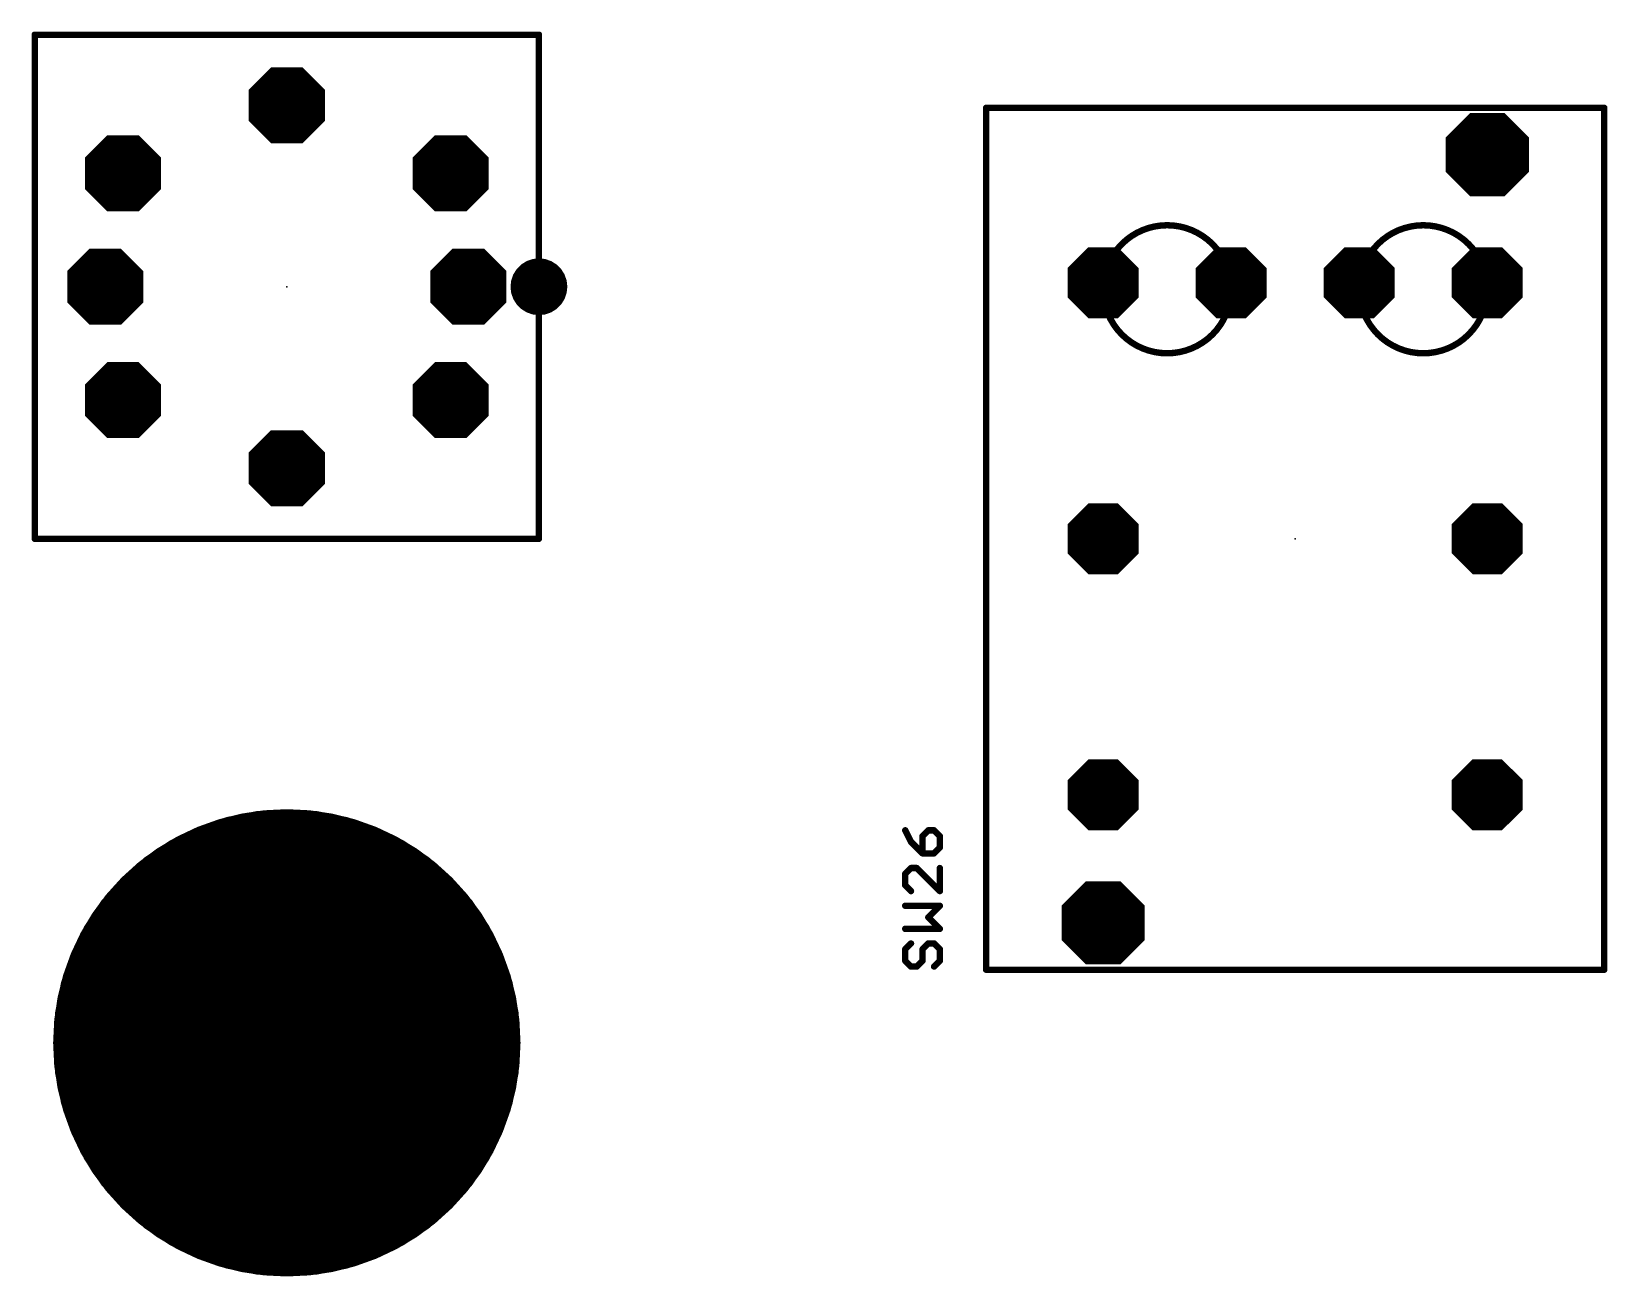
# Model space of a CAD drawing. Extents: x 0 to 426, y 0 to 160.
# Drawn here: x 134.94 to 166.19, y 110.36 to 135.06 of the extents above; entities that cross this region are included whole.
import ezdxf

# ---------------------------------------------------------------- set-up
doc = ezdxf.new("R2010")
doc.units = 0
doc.header["$MEASUREMENT"] = 0
doc.layers.get('0').update_dxf_attribs({"linetype": 'CONTINUOUS'})
for name, color, linetype in [('17', 82, 'CONTINUOUS'), ('20', 7, 'CONTINUOUS'), ('21', 253, 'CONTINUOUS'), ('23', 7, 'CONTINUOUS'), ('25', 253, 'CONTINUOUS'), ('41', 22, 'CONTINUOUS'), ('42', 175, 'CONTINUOUS'), ('51', 253, 'CONTINUOUS')]:
    doc.layers.add(name, color=color, linetype=linetype)

# ---------------------------------------------------------------- blocks, each defined once
blk = doc.blocks.new('OCTAGONP')
at = {"const_width": 0.5}
blk.add_lwpolyline([(-0.25, -0.1036), (-0.25, 0.1036), (-0.1036, 0.25), (0.1036, 0.25), (0.25, 0.1036), (0.25, -0.1036), (0.1036, -0.25), (-0.1036, -0.25), (-0.25, -0.1036), (-0.25, 0.1036)], dxfattribs=at)

msp = doc.modelspace()

# ---------------------------------------------------------------- linework, layer by layer
at = {"layer": '20'}
msp.add_circle((140, 115), 1.905, dxfattribs=at)
at = {"layer": '21', "const_width": 0.127}
for points in [[(135, 135), (145, 135)], [(135, 125), (135, 135)], [(145, 135), (145, 125)], [(153.87, 116.45), (153.87, 133.55)], [(153.87, 133.55), (166.13, 133.55)], [(166.13, 133.55), (166.13, 116.45)], [(144.5495, 130.2169), (144.6091, 130.3117)], [(144.6091, 130.3117), (144.6883, 130.3909)], [(144.6783, 130.381), (145.3217, 130.381)], [(144.6883, 130.3909), (144.7831, 130.4505)], [(144.7831, 130.4505), (144.8887, 130.4875)], [(144.8887, 130.4875), (145, 130.5)], [(145, 130.5), (145.1113, 130.4875)], [(145.1113, 130.4875), (145.2169, 130.4505)], [(145.2169, 130.4505), (145.3117, 130.3909)], [(145.3117, 130.3909), (145.3909, 130.3117)], [(145.3909, 130.3117), (145.4505, 130.2169)], [(144.5, 130), (144.5125, 130.1113)], [(144.5125, 129.8887), (144.5, 130)], [(144.5, 130), (145.5, 130)], [(144.5125, 130.1113), (144.5495, 130.2169)], [(144.518, 130.127), (145.482, 130.127)], [(144.5728, 130.254), (145.4272, 130.254)], [(145.4505, 130.2169), (145.4875, 130.1113)], [(145.4875, 130.1113), (145.5, 130)], [(145.5, 130), (145.4875, 129.8887)], [(144.5495, 129.7831), (144.5125, 129.8887)], [(144.518, 129.873), (145.482, 129.873)], [(144.6091, 129.6883), (144.5495, 129.7831)], [(144.5728, 129.746), (145.4272, 129.746)], [(144.6883, 129.6091), (144.6091, 129.6883)], [(145.3909, 129.6883), (145.3117, 129.6091)], [(145.4505, 129.7831), (145.3909, 129.6883)], [(145.4875, 129.8887), (145.4505, 129.7831)], [(144.6783, 129.619), (145.3217, 129.619)], [(144.7831, 129.5495), (144.6883, 129.6091)], [(144.8887, 129.5125), (144.7831, 129.5495)], [(145, 129.5), (144.8887, 129.5125)], [(145.1113, 129.5125), (145, 129.5)], [(145.2169, 129.5495), (145.1113, 129.5125)], [(145.3117, 129.6091), (145.2169, 129.5495)], [(145, 125), (135, 125)], [(166.13, 116.45), (153.87, 116.45)]]:
    msp.add_lwpolyline(points, dxfattribs=at)
at = {"layer": '21'}
for points, const_width in [([(135, 135.0317, 1), (135, 134.9683)], 0.0635), ([(135.0317, 135, 1), (134.9683, 135)], 0.0635), ([(145.0317, 135, 1), (144.9683, 135)], 0.0635), ([(145, 134.9683, 1), (145, 135.0317)], 0.0635), ([(153.9017, 133.55, 1), (153.8383, 133.55)], 0.0635), ([(153.87, 133.5817, 1), (153.87, 133.5183)], 0.0635), ([(166.1617, 133.55, 1), (166.0983, 133.55)], 0.0635), ([(166.13, 133.5183, 1), (166.13, 133.5817)], 0.0635), ([(144.5866, 130.3342, 1), (144.6315, 130.2893)], 0.0635), ([(144.636, 130.2949, 1), (144.5822, 130.3286)], 0.0635), ([(144.6783, 130.4127, 1), (144.6783, 130.3493)], 0.0635), ([(144.6714, 130.4178, 1), (144.7051, 130.364)], 0.0635), ([(144.7107, 130.3685, 1), (144.6658, 130.4134)], 0.0635), ([(144.7726, 130.4805, 1), (144.7935, 130.4205)], 0.0635), ([(144.8, 130.4236, 1), (144.7662, 130.4774)], 0.0635), ([(144.8852, 130.519, 1), (144.8923, 130.4559)], 0.0635), ([(144.8992, 130.4575, 1), (144.8783, 130.5174)], 0.0635), ([(145.0036, 130.5316, 1), (144.9964, 130.4684)], 0.0635), ([(145.0036, 130.4684, 1), (144.9964, 130.5316)], 0.0635), ([(145.1217, 130.5174, 1), (145.1008, 130.4575)], 0.0635), ([(145.1077, 130.4559, 1), (145.1148, 130.519)], 0.0635), ([(145.2338, 130.4774, 1), (145.2, 130.4236)], 0.0635), ([(145.2065, 130.4205, 1), (145.2274, 130.4805)], 0.0635), ([(145.3342, 130.4134, 1), (145.2893, 130.3685)], 0.0635), ([(145.2949, 130.364, 1), (145.3286, 130.4178)], 0.0635), ([(145.3217, 130.3493, 1), (145.3217, 130.4127)], 0.0635), ([(145.4178, 130.3286, 1), (145.364, 130.2949)], 0.0635), ([(145.3685, 130.2893, 1), (145.4134, 130.3342)], 0.0635), ([(144.5316, 130.0036, 1), (144.4684, 129.9964)], 0.0635), ([(144.4684, 130.0036, 1), (144.5316, 129.9964)], 0.0635), ([(144.5, 130.0317, 1), (144.5, 129.9683)], 0.0635), ([(144.4826, 130.1217, 1), (144.5425, 130.1008)], 0.0635), ([(144.5441, 130.1077, 1), (144.481, 130.1148)], 0.0635), ([(144.518, 130.1587, 1), (144.518, 130.0953)], 0.0635), ([(144.5226, 130.2338, 1), (144.5764, 130.2)], 0.0635), ([(144.5795, 130.2065, 1), (144.5195, 130.2274)], 0.0635), ([(144.5728, 130.2858, 1), (144.5728, 130.2223)], 0.0635), ([(145.4805, 130.2274, 1), (145.4205, 130.2065)], 0.0635), ([(145.4236, 130.2, 1), (145.4774, 130.2338)], 0.0635), ([(145.4272, 130.2223, 1), (145.4272, 130.2858)], 0.0635), ([(145.519, 130.1148, 1), (145.4559, 130.1077)], 0.0635), ([(145.4575, 130.1008, 1), (145.5174, 130.1217)], 0.0635), ([(145.5316, 129.9964, 1), (145.4684, 130.0036)], 0.0635), ([(145.4684, 129.9964, 1), (145.5316, 130.0036)], 0.0635), ([(145.482, 130.0953, 1), (145.482, 130.1587)], 0.0635), ([(145.5, 129.9683, 1), (145.5, 130.0317)], 0.0635), ([(144.5425, 129.8992, 1), (144.4826, 129.8783)], 0.0635), ([(144.481, 129.8852, 1), (144.5441, 129.8923)], 0.0635), ([(144.518, 129.9048, 1), (144.518, 129.8413)], 0.0635), ([(144.5764, 129.8, 1), (144.5226, 129.7662)], 0.0635), ([(144.5195, 129.7726, 1), (144.5795, 129.7935)], 0.0635), ([(144.5728, 129.7777, 1), (144.5728, 129.7143)], 0.0635), ([(144.6315, 129.7107, 1), (144.5866, 129.6658)], 0.0635), ([(144.5822, 129.6714, 1), (144.636, 129.7051)], 0.0635), ([(145.364, 129.7051, 1), (145.4178, 129.6714)], 0.0635), ([(145.4134, 129.6658, 1), (145.3685, 129.7107)], 0.0635), ([(145.4205, 129.7935, 1), (145.4805, 129.7726)], 0.0635), ([(145.4774, 129.7662, 1), (145.4236, 129.8)], 0.0635), ([(145.4272, 129.7143, 1), (145.4272, 129.7777)], 0.0635), ([(145.4559, 129.8923, 1), (145.519, 129.8852)], 0.0635), ([(145.5174, 129.8783, 1), (145.4575, 129.8992)], 0.0635), ([(145.482, 129.8413, 1), (145.482, 129.9048)], 0.0635), ([(144.6783, 129.6507, 1), (144.6783, 129.5873)], 0.0635), ([(144.7051, 129.636, 1), (144.6714, 129.5822)], 0.0635), ([(144.6658, 129.5866, 1), (144.7107, 129.6315)], 0.0635), ([(144.7935, 129.5795, 1), (144.7726, 129.5195)], 0.0635), ([(144.7662, 129.5226, 1), (144.8, 129.5764)], 0.0635), ([(144.8923, 129.5441, 1), (144.8852, 129.481)], 0.0635), ([(144.8783, 129.4826, 1), (144.8992, 129.5425)], 0.0635), ([(144.9964, 129.5316, 1), (145.0036, 129.4684)], 0.0635), ([(144.9964, 129.4684, 1), (145.0036, 129.5316)], 0.0635), ([(145.1008, 129.5425, 1), (145.1217, 129.4826)], 0.0635), ([(145.1148, 129.481, 1), (145.1077, 129.5441)], 0.0635), ([(145.2, 129.5764, 1), (145.2338, 129.5226)], 0.0635), ([(145.2274, 129.5195, 1), (145.2065, 129.5795)], 0.0635), ([(145.2893, 129.6315, 1), (145.3342, 129.5866)], 0.0635), ([(145.3286, 129.5822, 1), (145.2949, 129.636)], 0.0635), ([(145.3217, 129.5873, 1), (145.3217, 129.6507)], 0.0635), ([(135, 125.0318, 1), (135, 124.9682)], 0.0635), ([(134.9683, 125, 1), (135.0317, 125)], 0.0635), ([(144.9683, 125, 1), (145.0317, 125)], 0.0635), ([(145, 124.9682, 1), (145, 125.0318)], 0.0635), ([(140, 110.428, 1), (140, 119.572, 1), (140, 110.428)], 0.127), ([(153.87, 116.4818, 1), (153.87, 116.4183)], 0.0635), ([(153.8383, 116.45, 1), (153.9017, 116.45)], 0.0635), ([(166.0983, 116.45, 1), (166.1617, 116.45)], 0.0635), ([(166.13, 116.4183, 1), (166.13, 116.4818)], 0.0635)]:
    msp.add_lwpolyline(points, format="xyb", dxfattribs=dict(at, const_width=const_width))
at = {"layer": '23'}
for p in [(140, 130), (160, 125), (140, 115)]:
    msp.add_point(p, dxfattribs=at)
at = {"layer": '25', "const_width": 0.127}
for points in [[(152.2651, 119.2163), (152.3795, 118.9875)], [(152.7227, 119.2163), (152.6083, 119.1019)], [(152.6083, 119.1019), (152.6083, 118.7587)], [(152.8371, 119.2163), (152.7227, 119.2163)], [(152.9515, 119.1019), (152.8371, 119.2163)], [(152.9515, 118.8731), (152.9515, 119.1019)], [(152.3795, 118.9875), (152.6083, 118.7587)], [(152.6083, 118.7587), (152.8371, 118.7587)], [(152.8371, 118.7587), (152.9515, 118.8731)], [(152.3795, 118.4679), (152.2651, 118.3535)], [(152.4939, 118.4679), (152.3795, 118.4679)], [(152.9515, 118.0103), (152.4939, 118.4679)], [(152.9515, 118.4679), (152.9515, 118.0103)], [(152.2651, 118.3535), (152.2651, 118.1247)], [(152.2651, 118.1247), (152.3795, 118.0103)], [(152.9515, 117.7195), (152.2651, 117.7195)], [(152.7227, 117.4907), (152.9515, 117.7195)], [(152.9515, 117.2619), (152.7227, 117.4907)], [(152.2651, 117.2619), (152.9515, 117.2619)], [(152.3795, 116.9711), (152.2651, 116.8567)], [(152.2651, 116.8567), (152.2651, 116.6279)], [(152.6083, 116.8567), (152.7227, 116.9711)], [(152.6083, 116.6279), (152.6083, 116.8567)], [(152.7227, 116.9711), (152.8371, 116.9711)], [(152.8371, 116.9711), (152.9515, 116.8567)], [(152.9515, 116.8567), (152.9515, 116.6279)], [(152.2651, 116.6279), (152.3795, 116.5135)], [(152.4939, 116.5135), (152.6083, 116.6279)], [(152.9515, 116.6279), (152.8371, 116.5135)], [(152.3795, 116.5135), (152.4939, 116.5135)]]:
    msp.add_lwpolyline(points, dxfattribs=at)
at = {"layer": '25', "const_width": 0.0635}
for points in [[(152.2935, 119.2305, 1), (152.2367, 119.2021)], [(152.6401, 119.1019, 1), (152.5766, 119.1019)], [(152.5859, 119.1244, 1), (152.6308, 119.0795)], [(152.7227, 119.2481, 1), (152.7227, 119.1846)], [(152.7452, 119.1939, 1), (152.7003, 119.2388)], [(152.8596, 119.2388, 1), (152.8147, 119.1939)], [(152.8371, 119.1846, 1), (152.8371, 119.2481)], [(152.9832, 119.1019, 1), (152.9198, 119.1019)], [(152.929, 119.0795, 1), (152.974, 119.1244)], [(152.402, 119.01, 1), (152.3571, 118.9651)], [(152.3511, 118.9733, 1), (152.4079, 119.0017)], [(152.6083, 118.7905, 1), (152.6083, 118.727)], [(152.5766, 118.7587, 1), (152.6401, 118.7587)], [(152.5859, 118.7363, 1), (152.6308, 118.7812)], [(152.8147, 118.7812, 1), (152.8596, 118.7363)], [(152.8371, 118.727, 1), (152.8371, 118.7905)], [(152.9198, 118.8731, 1), (152.9832, 118.8731)], [(152.974, 118.8507, 1), (152.929, 118.8956)], [(152.3795, 118.4997, 1), (152.3795, 118.4362)], [(152.402, 118.4455, 1), (152.3571, 118.4904)], [(152.5164, 118.4904, 1), (152.4715, 118.4455)], [(152.4939, 118.4362, 1), (152.4939, 118.4997)], [(152.9832, 118.4679, 1), (152.9198, 118.4679)], [(152.2969, 118.3535, 1), (152.2334, 118.3535)], [(152.2427, 118.376, 1), (152.2876, 118.3311)], [(152.2876, 118.1472, 1), (152.2427, 118.1023)], [(152.2334, 118.1247, 1), (152.2969, 118.1247)], [(152.3571, 117.9879, 1), (152.402, 118.0328)], [(152.9198, 118.0103, 1), (152.9832, 118.0103)], [(152.929, 117.9879, 1), (152.974, 118.0328)], [(152.2651, 117.7513, 1), (152.2651, 117.6878)], [(152.7452, 117.5132, 1), (152.7003, 117.4683)], [(152.7003, 117.5132, 1), (152.7452, 117.4683)], [(152.974, 117.6971, 1), (152.929, 117.742)], [(152.9515, 117.6878, 1), (152.9515, 117.7513)], [(152.2651, 117.2937, 1), (152.2651, 117.2302)], [(152.929, 117.2395, 1), (152.974, 117.2844)], [(152.9515, 117.2302, 1), (152.9515, 117.2937)], [(152.2969, 116.8567, 1), (152.2334, 116.8567)], [(152.2427, 116.8791, 1), (152.2876, 116.8342)], [(152.402, 116.9486, 1), (152.3571, 116.9935)], [(152.6401, 116.8567, 1), (152.5766, 116.8567)], [(152.5859, 116.8791, 1), (152.6308, 116.8342)], [(152.7227, 117.0028, 1), (152.7227, 116.9393)], [(152.7452, 116.9486, 1), (152.7003, 116.9935)], [(152.8596, 116.9935, 1), (152.8147, 116.9486)], [(152.8371, 116.9393, 1), (152.8371, 117.0028)], [(152.9832, 116.8567, 1), (152.9198, 116.8567)], [(152.929, 116.8342, 1), (152.974, 116.8791)], [(152.2876, 116.6503, 1), (152.2427, 116.6054)], [(152.2334, 116.6279, 1), (152.2969, 116.6279)], [(152.5766, 116.6279, 1), (152.6401, 116.6279)], [(152.6308, 116.6054, 1), (152.5859, 116.6503)], [(152.9198, 116.6279, 1), (152.9832, 116.6279)], [(152.974, 116.6054, 1), (152.929, 116.6503)], [(152.3795, 116.5453, 1), (152.3795, 116.4818)], [(152.3571, 116.491, 1), (152.402, 116.536)], [(152.4715, 116.536, 1), (152.5164, 116.491)], [(152.4939, 116.4818, 1), (152.4939, 116.5453)], [(152.8147, 116.536, 1), (152.8596, 116.491)]]:
    msp.add_lwpolyline(points, format="xyb", dxfattribs=at)
at = {"layer": '41', "const_width": 0.127}
for points in [[(138.2504, 119.224), (138.8167, 119.4162)], [(138.8167, 119.4162), (139.4032, 119.5329)], [(138.9614, 119.445), (141.0386, 119.445)], [(139.4032, 119.5329), (140, 119.572)], [(140, 119.572), (140.5968, 119.5329)], [(140.5968, 119.5329), (141.1833, 119.4162)], [(141.1833, 119.4162), (141.7496, 119.224)], [(137.714, 118.9595), (138.2504, 119.224)], [(137.926, 119.064), (142.074, 119.064)], [(138.1835, 119.191), (141.8165, 119.191)], [(138.5274, 119.318), (141.4726, 119.318)], [(141.7496, 119.224), (142.286, 118.9595)], [(137.2167, 118.6272), (137.714, 118.9595)], [(137.4903, 118.81), (142.5097, 118.81)], [(137.6804, 118.937), (142.3196, 118.937)], [(142.286, 118.9595), (142.7833, 118.6272)], [(136.7671, 118.2329), (137.2167, 118.6272)], [(136.9907, 118.429), (143.0093, 118.429)], [(137.1355, 118.556), (142.8645, 118.556)], [(137.3002, 118.683), (142.6998, 118.683)], [(142.7833, 118.6272), (143.2329, 118.2329)], [(136.3728, 117.7833), (136.7671, 118.2329)], [(136.7163, 118.175), (143.2837, 118.175)], [(136.8459, 118.302), (143.1541, 118.302)], [(143.2329, 118.2329), (143.6272, 117.7833)], [(136.0405, 117.286), (136.3728, 117.7833)], [(136.3822, 117.794), (143.6178, 117.794)], [(136.4936, 117.921), (143.5064, 117.921)], [(136.605, 118.048), (143.395, 118.048)], [(143.6272, 117.7833), (143.9595, 117.286)], [(136.2102, 117.54), (143.7897, 117.54)], [(136.2951, 117.667), (143.7049, 117.667)], [(135.776, 116.7496), (136.0405, 117.286)], [(135.9779, 117.159), (144.0221, 117.159)], [(136.0405, 117.286), (143.9595, 117.286)], [(136.1254, 117.413), (143.8746, 117.413)], [(143.9595, 117.286), (144.224, 116.7496)], [(135.8526, 116.905), (144.1474, 116.905)], [(135.9153, 117.032), (144.0847, 117.032)], [(135.5838, 116.1833), (135.776, 116.7496)], [(135.7425, 116.651), (144.2575, 116.651)], [(135.79, 116.778), (144.21, 116.778)], [(144.224, 116.7496), (144.4162, 116.1833)], [(135.6132, 116.27), (144.3868, 116.27)], [(135.6563, 116.397), (144.3437, 116.397)], [(135.6994, 116.524), (144.3006, 116.524)], [(135.4671, 115.5968), (135.5838, 116.1833)], [(135.5505, 116.016), (144.4495, 116.016)], [(135.5758, 116.143), (144.4242, 116.143)], [(144.4162, 116.1833), (144.5329, 115.5968)], [(135.428, 115), (135.4671, 115.5968)], [(135.4747, 115.635), (144.5253, 115.635)], [(135.5, 115.762), (144.5, 115.762)], [(135.5252, 115.889), (144.4748, 115.889)], [(144.5329, 115.5968), (144.572, 115)], [(135.453, 115.381), (144.547, 115.381)], [(135.4613, 115.508), (144.5387, 115.508)], [(135.4671, 114.4032), (135.428, 115)], [(135.428, 115), (144.572, 115)], [(135.4363, 115.127), (144.5637, 115.127)], [(135.4446, 115.254), (144.5554, 115.254)], [(144.572, 115), (144.5329, 114.4032)], [(135.4363, 114.873), (144.5637, 114.873)], [(135.4446, 114.746), (144.5554, 114.746)], [(135.453, 114.619), (144.547, 114.619)], [(135.4613, 114.492), (144.5387, 114.492)], [(135.5838, 113.8167), (135.4671, 114.4032)], [(135.4747, 114.365), (144.5253, 114.365)], [(144.5329, 114.4032), (144.4162, 113.8167)], [(135.5, 114.238), (144.5, 114.238)], [(135.5252, 114.111), (144.4748, 114.111)], [(135.5505, 113.984), (144.4495, 113.984)], [(135.5758, 113.857), (144.4242, 113.857)], [(135.776, 113.2504), (135.5838, 113.8167)], [(135.6132, 113.73), (144.3868, 113.73)], [(144.4162, 113.8167), (144.224, 113.2504)], [(135.6563, 113.603), (144.3437, 113.603)], [(135.6994, 113.476), (144.3006, 113.476)], [(135.7425, 113.349), (144.2575, 113.349)], [(136.0405, 112.714), (135.776, 113.2504)], [(135.79, 113.222), (144.21, 113.222)], [(135.8526, 113.095), (144.1474, 113.095)], [(144.224, 113.2504), (143.9595, 112.714)], [(135.9153, 112.968), (144.0847, 112.968)], [(135.9779, 112.841), (144.0221, 112.841)], [(136.3728, 112.2167), (136.0405, 112.714)], [(136.0405, 112.714), (143.9595, 112.714)], [(136.1254, 112.587), (143.8746, 112.587)], [(143.9595, 112.714), (143.6272, 112.2167)], [(136.2103, 112.46), (143.7898, 112.46)], [(136.2951, 112.333), (143.7049, 112.333)], [(136.7671, 111.7671), (136.3728, 112.2167)], [(136.3822, 112.206), (143.6178, 112.206)], [(143.6272, 112.2167), (143.2329, 111.7671)], [(136.4936, 112.079), (143.5064, 112.079)], [(136.605, 111.952), (143.395, 111.952)], [(136.7163, 111.825), (143.2837, 111.825)], [(137.2167, 111.3728), (136.7671, 111.7671)], [(136.8459, 111.698), (143.1541, 111.698)], [(136.9907, 111.571), (143.0093, 111.571)], [(143.2329, 111.7671), (142.7833, 111.3728)], [(137.1355, 111.444), (142.8645, 111.444)], [(137.714, 111.0405), (137.2167, 111.3728)], [(137.3002, 111.317), (142.6998, 111.317)], [(142.7833, 111.3728), (142.286, 111.0405)], [(137.4903, 111.19), (142.5097, 111.19)], [(137.6804, 111.063), (142.3196, 111.063)], [(138.2504, 110.776), (137.714, 111.0405)], [(137.926, 110.936), (142.074, 110.936)], [(142.286, 111.0405), (141.7496, 110.776)], [(138.1835, 110.809), (141.8165, 110.809)], [(138.8167, 110.5838), (138.2504, 110.776)], [(138.5274, 110.682), (141.4727, 110.682)], [(141.7496, 110.776), (141.1833, 110.5838)], [(139.4032, 110.4671), (138.8167, 110.5838)], [(138.9614, 110.555), (141.0386, 110.555)], [(140, 110.428), (139.4032, 110.4671)], [(140.5968, 110.4671), (140, 110.428)], [(141.1833, 110.5838), (140.5968, 110.4671)]]:
    msp.add_lwpolyline(points, dxfattribs=at)
at = {"layer": '41', "const_width": 0.0635}
for points in [[(138.8105, 119.4474, 1), (138.8229, 119.3851)], [(138.8269, 119.3861, 1), (138.8065, 119.4463)], [(138.9614, 119.4768, 1), (138.9614, 119.4133)], [(139.4012, 119.5646, 1), (139.4053, 119.5012)], [(139.4094, 119.5017, 1), (139.397, 119.564)], [(140.0021, 119.6037, 1), (139.9979, 119.5403)], [(140.0021, 119.5403, 1), (139.9979, 119.6037)], [(140.603, 119.564, 1), (140.5906, 119.5017)], [(140.5947, 119.5012, 1), (140.5988, 119.5646)], [(141.0386, 119.4133, 1), (141.0386, 119.4768)], [(141.1935, 119.4463, 1), (141.1731, 119.3861)], [(141.1771, 119.3851, 1), (141.1895, 119.4474)], [(137.926, 119.0958, 1), (137.926, 119.0323)], [(138.1835, 119.2228, 1), (138.1835, 119.1593)], [(138.2402, 119.254, 1), (138.2606, 119.1939)], [(138.2644, 119.1955, 1), (138.2363, 119.2525)], [(138.5274, 119.3498, 1), (138.5274, 119.2863)], [(141.4726, 119.2863, 1), (141.4726, 119.3498)], [(141.7637, 119.2525, 1), (141.7356, 119.1955)], [(141.7394, 119.1939, 1), (141.7598, 119.254)], [(141.8165, 119.1593, 1), (141.8165, 119.2228)], [(142.074, 119.0323, 1), (142.074, 119.0958)], [(137.4903, 118.8418, 1), (137.4903, 118.7782)], [(137.6804, 118.9688, 1), (137.6804, 118.9053)], [(137.7, 118.9879, 1), (137.728, 118.931)], [(137.7316, 118.9331, 1), (137.6964, 118.9859)], [(142.3036, 118.9859, 1), (142.2684, 118.9331)], [(142.272, 118.931, 1), (142.3, 118.9879)], [(142.3196, 118.9053, 1), (142.3196, 118.9688)], [(142.5097, 118.7782, 1), (142.5097, 118.8418)], [(136.9907, 118.4608, 1), (136.9907, 118.3972)], [(137.1355, 118.5878, 1), (137.1355, 118.5243)], [(137.1991, 118.6536, 1), (137.2344, 118.6008)], [(137.2377, 118.6033, 1), (137.1958, 118.6511)], [(137.3002, 118.7148, 1), (137.3002, 118.6513)], [(142.6998, 118.6513, 1), (142.6998, 118.7148)], [(142.8042, 118.6511, 1), (142.7623, 118.6033)], [(142.7656, 118.6008, 1), (142.8009, 118.6536)], [(142.8645, 118.5243, 1), (142.8645, 118.5878)], [(143.0093, 118.3972, 1), (143.0093, 118.4608)], [(136.7163, 118.2068, 1), (136.7163, 118.1433)], [(136.7462, 118.2568, 1), (136.788, 118.209)], [(136.791, 118.212, 1), (136.7432, 118.2538)], [(136.8459, 118.3338, 1), (136.8459, 118.2703)], [(143.1541, 118.2703, 1), (143.1541, 118.3338)], [(143.2568, 118.2538, 1), (143.209, 118.212)], [(143.212, 118.209, 1), (143.2538, 118.2568)], [(143.2837, 118.1433, 1), (143.2837, 118.2068)], [(136.3992, 117.7656, 1), (136.3464, 117.8009)], [(136.3822, 117.8258, 1), (136.3822, 117.7623)], [(136.4936, 117.9528, 1), (136.4936, 117.8893)], [(136.605, 118.0798, 1), (136.605, 118.0162)], [(143.395, 118.0162, 1), (143.395, 118.0798)], [(143.5064, 117.8893, 1), (143.5064, 117.9528)], [(143.6536, 117.8009, 1), (143.6008, 117.7656)], [(143.6178, 117.7623, 1), (143.6178, 117.8258)], [(136.2102, 117.5718, 1), (136.2102, 117.5083)], [(136.2951, 117.6988, 1), (136.2951, 117.6352)], [(136.3489, 117.8042, 1), (136.3967, 117.7623)], [(143.6033, 117.7623, 1), (143.6511, 117.8042)], [(143.7049, 117.6352, 1), (143.7049, 117.6988)], [(143.7897, 117.5083, 1), (143.7897, 117.5718)], [(135.9779, 117.1908, 1), (135.9779, 117.1273)], [(136.0405, 117.3178, 1), (136.0405, 117.2542)], [(136.0141, 117.3036, 1), (136.0669, 117.2684)], [(136.069, 117.272, 1), (136.0121, 117.3)], [(136.1254, 117.4448, 1), (136.1254, 117.3813)], [(143.8746, 117.3813, 1), (143.8746, 117.4448)], [(143.9879, 117.3, 1), (143.931, 117.272)], [(143.9331, 117.2684, 1), (143.9859, 117.3036)], [(143.9595, 117.2542, 1), (143.9595, 117.3178)], [(144.0221, 117.1273, 1), (144.0221, 117.1908)], [(135.8526, 116.9368, 1), (135.8526, 116.8732)], [(135.9153, 117.0638, 1), (135.9153, 117.0003)], [(144.0847, 117.0003, 1), (144.0847, 117.0638)], [(144.1474, 116.8732, 1), (144.1474, 116.9368)], [(135.7425, 116.6828, 1), (135.7425, 116.6193)], [(135.7475, 116.7637, 1), (135.8045, 116.7356)], [(135.8061, 116.7394, 1), (135.746, 116.7598)], [(135.79, 116.8098, 1), (135.79, 116.7463)], [(144.254, 116.7598, 1), (144.1939, 116.7394)], [(144.1955, 116.7356, 1), (144.2525, 116.7637)], [(144.21, 116.7463, 1), (144.21, 116.8098)], [(144.2575, 116.6193, 1), (144.2575, 116.6828)], [(135.6132, 116.3018, 1), (135.6132, 116.2383)], [(135.6563, 116.4288, 1), (135.6563, 116.3653)], [(135.6994, 116.5558, 1), (135.6994, 116.4922)], [(144.3006, 116.4922, 1), (144.3006, 116.5558)], [(144.3437, 116.3653, 1), (144.3437, 116.4288)], [(144.3868, 116.2383, 1), (144.3868, 116.3018)], [(135.5505, 116.0478, 1), (135.5505, 115.9843)], [(135.5758, 116.1748, 1), (135.5758, 116.1112)], [(135.5537, 116.1935, 1), (135.6139, 116.1731)], [(135.6149, 116.1771, 1), (135.5526, 116.1895)], [(144.4474, 116.1895, 1), (144.3851, 116.1771)], [(144.3861, 116.1731, 1), (144.4463, 116.1935)], [(144.4242, 116.1112, 1), (144.4242, 116.1748)], [(144.4495, 115.9843, 1), (144.4495, 116.0478)], [(135.4988, 115.5947, 1), (135.4354, 115.5988)], [(135.4747, 115.6668, 1), (135.4747, 115.6033)], [(135.5, 115.7938, 1), (135.5, 115.7302)], [(135.5252, 115.9208, 1), (135.5252, 115.8573)], [(144.4748, 115.8573, 1), (144.4748, 115.9208)], [(144.5, 115.7302, 1), (144.5, 115.7938)], [(144.5646, 115.5988, 1), (144.5012, 115.5947)], [(144.5253, 115.6033, 1), (144.5253, 115.6668)], [(135.453, 115.4128, 1), (135.453, 115.3492)], [(135.4613, 115.5398, 1), (135.4613, 115.4763)], [(135.436, 115.603, 1), (135.4983, 115.5906)], [(144.5017, 115.5906, 1), (144.564, 115.603)], [(144.5387, 115.4763, 1), (144.5387, 115.5398)], [(144.547, 115.3492, 1), (144.547, 115.4128)], [(135.428, 115.0318, 1), (135.428, 114.9682)], [(135.4597, 115.0021, 1), (135.3963, 114.9979)], [(135.3963, 115.0021, 1), (135.4597, 114.9979)], [(135.4363, 115.1588, 1), (135.4363, 115.0953)], [(135.4446, 115.2858, 1), (135.4446, 115.2223)], [(144.6037, 114.9979, 1), (144.5403, 115.0021)], [(144.5403, 114.9979, 1), (144.6037, 115.0021)], [(144.5554, 115.2223, 1), (144.5554, 115.2858)], [(144.5637, 115.0953, 1), (144.5637, 115.1588)], [(144.572, 114.9682, 1), (144.572, 115.0318)], [(135.4363, 114.9048, 1), (135.4363, 114.8413)], [(135.4446, 114.7778, 1), (135.4446, 114.7143)], [(144.5554, 114.7143, 1), (144.5554, 114.7778)], [(144.5637, 114.8413, 1), (144.5637, 114.9048)], [(135.453, 114.6508, 1), (135.453, 114.5872)], [(135.4613, 114.5238, 1), (135.4613, 114.4603)], [(135.4983, 114.4094, 1), (135.436, 114.397)], [(135.4354, 114.4012, 1), (135.4988, 114.4053)], [(135.4747, 114.3968, 1), (135.4747, 114.3333)], [(144.5012, 114.4053, 1), (144.5646, 114.4012)], [(144.564, 114.397, 1), (144.5017, 114.4094)], [(144.5253, 114.3333, 1), (144.5253, 114.3968)], [(144.5387, 114.4603, 1), (144.5387, 114.5238)], [(144.547, 114.5872, 1), (144.547, 114.6508)], [(135.5, 114.2698, 1), (135.5, 114.2062)], [(135.5252, 114.1428, 1), (135.5252, 114.0793)], [(144.4748, 114.0793, 1), (144.4748, 114.1428)], [(144.5, 114.2062, 1), (144.5, 114.2698)], [(135.5505, 114.0158, 1), (135.5505, 113.9523)], [(135.5758, 113.8888, 1), (135.5758, 113.8252)], [(135.6139, 113.8269, 1), (135.5537, 113.8065)], [(135.5526, 113.8105, 1), (135.6149, 113.8229)], [(135.6132, 113.7618, 1), (135.6132, 113.6983)], [(144.3851, 113.8229, 1), (144.4474, 113.8105)], [(144.4463, 113.8065, 1), (144.3861, 113.8269)], [(144.3868, 113.6983, 1), (144.3868, 113.7618)], [(144.4242, 113.8252, 1), (144.4242, 113.8888)], [(144.4495, 113.9523, 1), (144.4495, 114.0158)], [(135.6563, 113.6348, 1), (135.6563, 113.5713)], [(135.6994, 113.5078, 1), (135.6994, 113.4442)], [(144.3006, 113.4442, 1), (144.3006, 113.5078)], [(144.3437, 113.5713, 1), (144.3437, 113.6348)], [(135.7425, 113.3808, 1), (135.7425, 113.3173)], [(135.8045, 113.2644, 1), (135.7475, 113.2363)], [(135.746, 113.2402, 1), (135.8061, 113.2606)], [(135.79, 113.2538, 1), (135.79, 113.1903)], [(135.8526, 113.1268, 1), (135.8526, 113.0632)], [(144.1474, 113.0632, 1), (144.1474, 113.1268)], [(144.1939, 113.2606, 1), (144.254, 113.2402)], [(144.2525, 113.2363, 1), (144.1955, 113.2644)], [(144.21, 113.1903, 1), (144.21, 113.2538)], [(144.2575, 113.3173, 1), (144.2575, 113.3808)], [(135.9153, 112.9998, 1), (135.9153, 112.9363)], [(135.9779, 112.8728, 1), (135.9779, 112.8093)], [(144.0221, 112.8093, 1), (144.0221, 112.8728)], [(144.0847, 112.9363, 1), (144.0847, 112.9998)], [(136.0405, 112.7458, 1), (136.0405, 112.6822)], [(136.0669, 112.7316, 1), (136.0141, 112.6964)], [(136.0121, 112.7, 1), (136.069, 112.728)], [(136.1254, 112.6188, 1), (136.1254, 112.5553)], [(143.8746, 112.5553, 1), (143.8746, 112.6188)], [(143.931, 112.728, 1), (143.9879, 112.7)], [(143.9859, 112.6964, 1), (143.9331, 112.7316)], [(143.9595, 112.6822, 1), (143.9595, 112.7458)], [(136.2103, 112.4918, 1), (136.2103, 112.4283)], [(136.2951, 112.3648, 1), (136.2951, 112.3012)], [(136.3967, 112.2377, 1), (136.3489, 112.1958)], [(136.3464, 112.1991, 1), (136.3992, 112.2344)], [(136.3822, 112.2378, 1), (136.3822, 112.1743)], [(143.6008, 112.2344, 1), (143.6536, 112.1991)], [(143.6511, 112.1958, 1), (143.6033, 112.2377)], [(143.6178, 112.1743, 1), (143.6178, 112.2378)], [(143.7049, 112.3012, 1), (143.7049, 112.3648)], [(143.7898, 112.4283, 1), (143.7898, 112.4918)], [(136.4936, 112.1108, 1), (136.4936, 112.0473)], [(136.605, 111.9838, 1), (136.605, 111.9203)], [(143.395, 111.9203, 1), (143.395, 111.9838)], [(143.5064, 112.0473, 1), (143.5064, 112.1108)], [(136.7163, 111.8568, 1), (136.7163, 111.7933)], [(136.788, 111.791, 1), (136.7462, 111.7432)], [(136.7432, 111.7462, 1), (136.791, 111.788)], [(136.8459, 111.7298, 1), (136.8459, 111.6663)], [(136.9907, 111.6028, 1), (136.9907, 111.5393)], [(143.0093, 111.5393, 1), (143.0093, 111.6028)], [(143.1541, 111.6663, 1), (143.1541, 111.7298)], [(143.209, 111.788, 1), (143.2568, 111.7462)], [(143.2538, 111.7432, 1), (143.212, 111.791)], [(143.2837, 111.7933, 1), (143.2837, 111.8568)], [(137.1355, 111.4758, 1), (137.1355, 111.4123)], [(137.2344, 111.3992, 1), (137.1991, 111.3464)], [(137.1958, 111.3489, 1), (137.2377, 111.3967)], [(137.3002, 111.3488, 1), (137.3002, 111.2853)], [(142.6998, 111.2853, 1), (142.6998, 111.3488)], [(142.7623, 111.3967, 1), (142.8042, 111.3489)], [(142.8009, 111.3464, 1), (142.7656, 111.3992)], [(142.8645, 111.4123, 1), (142.8645, 111.4758)], [(137.4903, 111.2218, 1), (137.4903, 111.1583)], [(137.6804, 111.0948, 1), (137.6804, 111.0312)], [(137.728, 111.069, 1), (137.7, 111.0121)], [(137.6964, 111.0141, 1), (137.7316, 111.0669)], [(137.926, 110.9678, 1), (137.926, 110.9043)], [(142.074, 110.9043, 1), (142.074, 110.9678)], [(142.2684, 111.0669, 1), (142.3036, 111.0141)], [(142.3, 111.0121, 1), (142.272, 111.069)], [(142.3196, 111.0312, 1), (142.3196, 111.0948)], [(142.5097, 111.1583, 1), (142.5097, 111.2218)], [(138.1835, 110.8408, 1), (138.1835, 110.7773)], [(138.2606, 110.8061, 1), (138.2402, 110.746)], [(138.2363, 110.7475, 1), (138.2644, 110.8045)], [(138.5274, 110.7138, 1), (138.5274, 110.6502)], [(141.4727, 110.6502, 1), (141.4727, 110.7138)], [(141.7356, 110.8045, 1), (141.7637, 110.7475)], [(141.7598, 110.746, 1), (141.7394, 110.8061)], [(141.8165, 110.7773, 1), (141.8165, 110.8408)], [(138.8229, 110.6149, 1), (138.8105, 110.5526)], [(138.8065, 110.5537, 1), (138.8269, 110.6139)], [(138.9614, 110.5868, 1), (138.9614, 110.5233)], [(139.4053, 110.4988, 1), (139.4012, 110.4354)], [(139.397, 110.436, 1), (139.4094, 110.4983)], [(139.9979, 110.4597, 1), (140.0021, 110.3963)], [(139.9979, 110.3963, 1), (140.0021, 110.4597)], [(140.5906, 110.4983, 1), (140.603, 110.436)], [(140.5988, 110.4354, 1), (140.5947, 110.4988)], [(141.0386, 110.5233, 1), (141.0386, 110.5868)], [(141.1731, 110.6139, 1), (141.1935, 110.5537)], [(141.1895, 110.5526, 1), (141.1771, 110.6149)]]:
    msp.add_lwpolyline(points, format="xyb", dxfattribs=at)
at = {"layer": '42', "const_width": 0.127}
for points in [[(138.2504, 119.224), (138.8167, 119.4162)], [(138.8167, 119.4162), (139.4032, 119.5329)], [(138.9614, 119.445), (141.0386, 119.445)], [(139.4032, 119.5329), (140, 119.572)], [(140, 119.572), (140.5968, 119.5329)], [(140.5968, 119.5329), (141.1833, 119.4162)], [(141.1833, 119.4162), (141.7496, 119.224)], [(137.714, 118.9595), (138.2504, 119.224)], [(137.926, 119.064), (142.074, 119.064)], [(138.1835, 119.191), (141.8165, 119.191)], [(138.5274, 119.318), (141.4726, 119.318)], [(141.7496, 119.224), (142.286, 118.9595)], [(137.2167, 118.6272), (137.714, 118.9595)], [(137.4903, 118.81), (142.5097, 118.81)], [(137.6804, 118.937), (142.3196, 118.937)], [(142.286, 118.9595), (142.7833, 118.6272)], [(136.7671, 118.2329), (137.2167, 118.6272)], [(136.9907, 118.429), (143.0093, 118.429)], [(137.1355, 118.556), (142.8645, 118.556)], [(137.3002, 118.683), (142.6998, 118.683)], [(142.7833, 118.6272), (143.2329, 118.2329)], [(136.3728, 117.7833), (136.7671, 118.2329)], [(136.7163, 118.175), (143.2837, 118.175)], [(136.8459, 118.302), (143.1541, 118.302)], [(143.2329, 118.2329), (143.6272, 117.7833)], [(136.0405, 117.286), (136.3728, 117.7833)], [(136.3822, 117.794), (143.6178, 117.794)], [(136.4936, 117.921), (143.5064, 117.921)], [(136.605, 118.048), (143.395, 118.048)], [(143.6272, 117.7833), (143.9595, 117.286)], [(136.2102, 117.54), (143.7897, 117.54)], [(136.2951, 117.667), (143.7049, 117.667)], [(135.776, 116.7496), (136.0405, 117.286)], [(135.9779, 117.159), (144.0221, 117.159)], [(136.0405, 117.286), (143.9595, 117.286)], [(136.1254, 117.413), (143.8746, 117.413)], [(143.9595, 117.286), (144.224, 116.7496)], [(135.8526, 116.905), (144.1474, 116.905)], [(135.9153, 117.032), (144.0847, 117.032)], [(135.5838, 116.1833), (135.776, 116.7496)], [(135.7425, 116.651), (144.2575, 116.651)], [(135.79, 116.778), (144.21, 116.778)], [(144.224, 116.7496), (144.4162, 116.1833)], [(135.6132, 116.27), (144.3868, 116.27)], [(135.6563, 116.397), (144.3437, 116.397)], [(135.6994, 116.524), (144.3006, 116.524)], [(135.4671, 115.5968), (135.5838, 116.1833)], [(135.5505, 116.016), (144.4495, 116.016)], [(135.5758, 116.143), (144.4242, 116.143)], [(144.4162, 116.1833), (144.5329, 115.5968)], [(135.428, 115), (135.4671, 115.5968)], [(135.4747, 115.635), (144.5253, 115.635)], [(135.5, 115.762), (144.5, 115.762)], [(135.5252, 115.889), (144.4748, 115.889)], [(144.5329, 115.5968), (144.572, 115)], [(135.453, 115.381), (144.547, 115.381)], [(135.4613, 115.508), (144.5387, 115.508)], [(135.4671, 114.4032), (135.428, 115)], [(135.428, 115), (144.572, 115)], [(135.4363, 115.127), (144.5637, 115.127)], [(135.4446, 115.254), (144.5554, 115.254)], [(144.572, 115), (144.5329, 114.4032)], [(135.4363, 114.873), (144.5637, 114.873)], [(135.4446, 114.746), (144.5554, 114.746)], [(135.453, 114.619), (144.547, 114.619)], [(135.4613, 114.492), (144.5387, 114.492)], [(135.5838, 113.8167), (135.4671, 114.4032)], [(135.4747, 114.365), (144.5253, 114.365)], [(144.5329, 114.4032), (144.4162, 113.8167)], [(135.5, 114.238), (144.5, 114.238)], [(135.5252, 114.111), (144.4748, 114.111)], [(135.5505, 113.984), (144.4495, 113.984)], [(135.5758, 113.857), (144.4242, 113.857)], [(135.776, 113.2504), (135.5838, 113.8167)], [(135.6132, 113.73), (144.3868, 113.73)], [(144.4162, 113.8167), (144.224, 113.2504)], [(135.6563, 113.603), (144.3437, 113.603)], [(135.6994, 113.476), (144.3006, 113.476)], [(135.7425, 113.349), (144.2575, 113.349)], [(136.0405, 112.714), (135.776, 113.2504)], [(135.79, 113.222), (144.21, 113.222)], [(135.8526, 113.095), (144.1474, 113.095)], [(144.224, 113.2504), (143.9595, 112.714)], [(135.9153, 112.968), (144.0847, 112.968)], [(135.9779, 112.841), (144.0221, 112.841)], [(136.3728, 112.2167), (136.0405, 112.714)], [(136.0405, 112.714), (143.9595, 112.714)], [(136.1254, 112.587), (143.8746, 112.587)], [(143.9595, 112.714), (143.6272, 112.2167)], [(136.2103, 112.46), (143.7898, 112.46)], [(136.2951, 112.333), (143.7049, 112.333)], [(136.7671, 111.7671), (136.3728, 112.2167)], [(136.3822, 112.206), (143.6178, 112.206)], [(143.6272, 112.2167), (143.2329, 111.7671)], [(136.4936, 112.079), (143.5064, 112.079)], [(136.605, 111.952), (143.395, 111.952)], [(136.7163, 111.825), (143.2837, 111.825)], [(137.2167, 111.3728), (136.7671, 111.7671)], [(136.8459, 111.698), (143.1541, 111.698)], [(136.9907, 111.571), (143.0093, 111.571)], [(143.2329, 111.7671), (142.7833, 111.3728)], [(137.1355, 111.444), (142.8645, 111.444)], [(137.714, 111.0405), (137.2167, 111.3728)], [(137.3002, 111.317), (142.6998, 111.317)], [(142.7833, 111.3728), (142.286, 111.0405)], [(137.4903, 111.19), (142.5097, 111.19)], [(137.6804, 111.063), (142.3196, 111.063)], [(138.2504, 110.776), (137.714, 111.0405)], [(137.926, 110.936), (142.074, 110.936)], [(142.286, 111.0405), (141.7496, 110.776)], [(138.1835, 110.809), (141.8165, 110.809)], [(138.8167, 110.5838), (138.2504, 110.776)], [(138.5274, 110.682), (141.4727, 110.682)], [(141.7496, 110.776), (141.1833, 110.5838)], [(139.4032, 110.4671), (138.8167, 110.5838)], [(138.9614, 110.555), (141.0386, 110.555)], [(140, 110.428), (139.4032, 110.4671)], [(140.5968, 110.4671), (140, 110.428)], [(141.1833, 110.5838), (140.5968, 110.4671)]]:
    msp.add_lwpolyline(points, dxfattribs=at)
at = {"layer": '42', "const_width": 0.0635}
for points in [[(138.8105, 119.4474, 1), (138.8229, 119.3851)], [(138.8269, 119.3861, 1), (138.8065, 119.4463)], [(138.9614, 119.4768, 1), (138.9614, 119.4133)], [(139.4012, 119.5646, 1), (139.4053, 119.5012)], [(139.4094, 119.5017, 1), (139.397, 119.564)], [(140.0021, 119.6037, 1), (139.9979, 119.5403)], [(140.0021, 119.5403, 1), (139.9979, 119.6037)], [(140.603, 119.564, 1), (140.5906, 119.5017)], [(140.5947, 119.5012, 1), (140.5988, 119.5646)], [(141.0386, 119.4133, 1), (141.0386, 119.4768)], [(141.1935, 119.4463, 1), (141.1731, 119.3861)], [(141.1771, 119.3851, 1), (141.1895, 119.4474)], [(137.926, 119.0958, 1), (137.926, 119.0323)], [(138.1835, 119.2228, 1), (138.1835, 119.1593)], [(138.2402, 119.254, 1), (138.2606, 119.1939)], [(138.2644, 119.1955, 1), (138.2363, 119.2525)], [(138.5274, 119.3498, 1), (138.5274, 119.2863)], [(141.4726, 119.2863, 1), (141.4726, 119.3498)], [(141.7637, 119.2525, 1), (141.7356, 119.1955)], [(141.7394, 119.1939, 1), (141.7598, 119.254)], [(141.8165, 119.1593, 1), (141.8165, 119.2228)], [(142.074, 119.0323, 1), (142.074, 119.0958)], [(137.4903, 118.8418, 1), (137.4903, 118.7782)], [(137.6804, 118.9688, 1), (137.6804, 118.9053)], [(137.7, 118.9879, 1), (137.728, 118.931)], [(137.7316, 118.9331, 1), (137.6964, 118.9859)], [(142.3036, 118.9859, 1), (142.2684, 118.9331)], [(142.272, 118.931, 1), (142.3, 118.9879)], [(142.3196, 118.9053, 1), (142.3196, 118.9688)], [(142.5097, 118.7782, 1), (142.5097, 118.8418)], [(136.9907, 118.4608, 1), (136.9907, 118.3972)], [(137.1355, 118.5878, 1), (137.1355, 118.5243)], [(137.1991, 118.6536, 1), (137.2344, 118.6008)], [(137.2377, 118.6033, 1), (137.1958, 118.6511)], [(137.3002, 118.7148, 1), (137.3002, 118.6513)], [(142.6998, 118.6513, 1), (142.6998, 118.7148)], [(142.8042, 118.6511, 1), (142.7623, 118.6033)], [(142.7656, 118.6008, 1), (142.8009, 118.6536)], [(142.8645, 118.5243, 1), (142.8645, 118.5878)], [(143.0093, 118.3972, 1), (143.0093, 118.4608)], [(136.7163, 118.2068, 1), (136.7163, 118.1433)], [(136.7462, 118.2568, 1), (136.788, 118.209)], [(136.791, 118.212, 1), (136.7432, 118.2538)], [(136.8459, 118.3338, 1), (136.8459, 118.2703)], [(143.1541, 118.2703, 1), (143.1541, 118.3338)], [(143.2568, 118.2538, 1), (143.209, 118.212)], [(143.212, 118.209, 1), (143.2538, 118.2568)], [(143.2837, 118.1433, 1), (143.2837, 118.2068)], [(136.3992, 117.7656, 1), (136.3464, 117.8009)], [(136.3822, 117.8258, 1), (136.3822, 117.7623)], [(136.4936, 117.9528, 1), (136.4936, 117.8893)], [(136.605, 118.0798, 1), (136.605, 118.0162)], [(143.395, 118.0162, 1), (143.395, 118.0798)], [(143.5064, 117.8893, 1), (143.5064, 117.9528)], [(143.6536, 117.8009, 1), (143.6008, 117.7656)], [(143.6178, 117.7623, 1), (143.6178, 117.8258)], [(136.2102, 117.5718, 1), (136.2102, 117.5083)], [(136.2951, 117.6988, 1), (136.2951, 117.6352)], [(136.3489, 117.8042, 1), (136.3967, 117.7623)], [(143.6033, 117.7623, 1), (143.6511, 117.8042)], [(143.7049, 117.6352, 1), (143.7049, 117.6988)], [(143.7897, 117.5083, 1), (143.7897, 117.5718)], [(135.9779, 117.1908, 1), (135.9779, 117.1273)], [(136.0405, 117.3178, 1), (136.0405, 117.2542)], [(136.0141, 117.3036, 1), (136.0669, 117.2684)], [(136.069, 117.272, 1), (136.0121, 117.3)], [(136.1254, 117.4448, 1), (136.1254, 117.3813)], [(143.8746, 117.3813, 1), (143.8746, 117.4448)], [(143.9879, 117.3, 1), (143.931, 117.272)], [(143.9331, 117.2684, 1), (143.9859, 117.3036)], [(143.9595, 117.2542, 1), (143.9595, 117.3178)], [(144.0221, 117.1273, 1), (144.0221, 117.1908)], [(135.8526, 116.9368, 1), (135.8526, 116.8732)], [(135.9153, 117.0638, 1), (135.9153, 117.0003)], [(144.0847, 117.0003, 1), (144.0847, 117.0638)], [(144.1474, 116.8732, 1), (144.1474, 116.9368)], [(135.7425, 116.6828, 1), (135.7425, 116.6193)], [(135.7475, 116.7637, 1), (135.8045, 116.7356)], [(135.8061, 116.7394, 1), (135.746, 116.7598)], [(135.79, 116.8098, 1), (135.79, 116.7463)], [(144.254, 116.7598, 1), (144.1939, 116.7394)], [(144.1955, 116.7356, 1), (144.2525, 116.7637)], [(144.21, 116.7463, 1), (144.21, 116.8098)], [(144.2575, 116.6193, 1), (144.2575, 116.6828)], [(135.6132, 116.3018, 1), (135.6132, 116.2383)], [(135.6563, 116.4288, 1), (135.6563, 116.3653)], [(135.6994, 116.5558, 1), (135.6994, 116.4922)], [(144.3006, 116.4922, 1), (144.3006, 116.5558)], [(144.3437, 116.3653, 1), (144.3437, 116.4288)], [(144.3868, 116.2383, 1), (144.3868, 116.3018)], [(135.5505, 116.0478, 1), (135.5505, 115.9843)], [(135.5758, 116.1748, 1), (135.5758, 116.1112)], [(135.5537, 116.1935, 1), (135.6139, 116.1731)], [(135.6149, 116.1771, 1), (135.5526, 116.1895)], [(144.4474, 116.1895, 1), (144.3851, 116.1771)], [(144.3861, 116.1731, 1), (144.4463, 116.1935)], [(144.4242, 116.1112, 1), (144.4242, 116.1748)], [(144.4495, 115.9843, 1), (144.4495, 116.0478)], [(135.4988, 115.5947, 1), (135.4354, 115.5988)], [(135.4747, 115.6668, 1), (135.4747, 115.6033)], [(135.5, 115.7938, 1), (135.5, 115.7302)], [(135.5252, 115.9208, 1), (135.5252, 115.8573)], [(144.4748, 115.8573, 1), (144.4748, 115.9208)], [(144.5, 115.7302, 1), (144.5, 115.7938)], [(144.5646, 115.5988, 1), (144.5012, 115.5947)], [(144.5253, 115.6033, 1), (144.5253, 115.6668)], [(135.453, 115.4128, 1), (135.453, 115.3492)], [(135.4613, 115.5398, 1), (135.4613, 115.4763)], [(135.436, 115.603, 1), (135.4983, 115.5906)], [(144.5017, 115.5906, 1), (144.564, 115.603)], [(144.5387, 115.4763, 1), (144.5387, 115.5398)], [(144.547, 115.3492, 1), (144.547, 115.4128)], [(135.428, 115.0318, 1), (135.428, 114.9682)], [(135.4597, 115.0021, 1), (135.3963, 114.9979)], [(135.3963, 115.0021, 1), (135.4597, 114.9979)], [(135.4363, 115.1588, 1), (135.4363, 115.0953)], [(135.4446, 115.2858, 1), (135.4446, 115.2223)], [(144.6037, 114.9979, 1), (144.5403, 115.0021)], [(144.5403, 114.9979, 1), (144.6037, 115.0021)], [(144.5554, 115.2223, 1), (144.5554, 115.2858)], [(144.5637, 115.0953, 1), (144.5637, 115.1588)], [(144.572, 114.9682, 1), (144.572, 115.0318)], [(135.4363, 114.9048, 1), (135.4363, 114.8413)], [(135.4446, 114.7778, 1), (135.4446, 114.7143)], [(144.5554, 114.7143, 1), (144.5554, 114.7778)], [(144.5637, 114.8413, 1), (144.5637, 114.9048)], [(135.453, 114.6508, 1), (135.453, 114.5872)], [(135.4613, 114.5238, 1), (135.4613, 114.4603)], [(135.4983, 114.4094, 1), (135.436, 114.397)], [(135.4354, 114.4012, 1), (135.4988, 114.4053)], [(135.4747, 114.3968, 1), (135.4747, 114.3333)], [(144.5012, 114.4053, 1), (144.5646, 114.4012)], [(144.564, 114.397, 1), (144.5017, 114.4094)], [(144.5253, 114.3333, 1), (144.5253, 114.3968)], [(144.5387, 114.4603, 1), (144.5387, 114.5238)], [(144.547, 114.5872, 1), (144.547, 114.6508)], [(135.5, 114.2698, 1), (135.5, 114.2062)], [(135.5252, 114.1428, 1), (135.5252, 114.0793)], [(144.4748, 114.0793, 1), (144.4748, 114.1428)], [(144.5, 114.2062, 1), (144.5, 114.2698)], [(135.5505, 114.0158, 1), (135.5505, 113.9523)], [(135.5758, 113.8888, 1), (135.5758, 113.8252)], [(135.6139, 113.8269, 1), (135.5537, 113.8065)], [(135.5526, 113.8105, 1), (135.6149, 113.8229)], [(135.6132, 113.7618, 1), (135.6132, 113.6983)], [(144.3851, 113.8229, 1), (144.4474, 113.8105)], [(144.4463, 113.8065, 1), (144.3861, 113.8269)], [(144.3868, 113.6983, 1), (144.3868, 113.7618)], [(144.4242, 113.8252, 1), (144.4242, 113.8888)], [(144.4495, 113.9523, 1), (144.4495, 114.0158)], [(135.6563, 113.6348, 1), (135.6563, 113.5713)], [(135.6994, 113.5078, 1), (135.6994, 113.4442)], [(144.3006, 113.4442, 1), (144.3006, 113.5078)], [(144.3437, 113.5713, 1), (144.3437, 113.6348)], [(135.7425, 113.3808, 1), (135.7425, 113.3173)], [(135.8045, 113.2644, 1), (135.7475, 113.2363)], [(135.746, 113.2402, 1), (135.8061, 113.2606)], [(135.79, 113.2538, 1), (135.79, 113.1903)], [(135.8526, 113.1268, 1), (135.8526, 113.0632)], [(144.1474, 113.0632, 1), (144.1474, 113.1268)], [(144.1939, 113.2606, 1), (144.254, 113.2402)], [(144.2525, 113.2363, 1), (144.1955, 113.2644)], [(144.21, 113.1903, 1), (144.21, 113.2538)], [(144.2575, 113.3173, 1), (144.2575, 113.3808)], [(135.9153, 112.9998, 1), (135.9153, 112.9363)], [(135.9779, 112.8728, 1), (135.9779, 112.8093)], [(144.0221, 112.8093, 1), (144.0221, 112.8728)], [(144.0847, 112.9363, 1), (144.0847, 112.9998)], [(136.0405, 112.7458, 1), (136.0405, 112.6822)], [(136.0669, 112.7316, 1), (136.0141, 112.6964)], [(136.0121, 112.7, 1), (136.069, 112.728)], [(136.1254, 112.6188, 1), (136.1254, 112.5553)], [(143.8746, 112.5553, 1), (143.8746, 112.6188)], [(143.931, 112.728, 1), (143.9879, 112.7)], [(143.9859, 112.6964, 1), (143.9331, 112.7316)], [(143.9595, 112.6822, 1), (143.9595, 112.7458)], [(136.2103, 112.4918, 1), (136.2103, 112.4283)], [(136.2951, 112.3648, 1), (136.2951, 112.3012)], [(136.3967, 112.2377, 1), (136.3489, 112.1958)], [(136.3464, 112.1991, 1), (136.3992, 112.2344)], [(136.3822, 112.2378, 1), (136.3822, 112.1743)], [(143.6008, 112.2344, 1), (143.6536, 112.1991)], [(143.6511, 112.1958, 1), (143.6033, 112.2377)], [(143.6178, 112.1743, 1), (143.6178, 112.2378)], [(143.7049, 112.3012, 1), (143.7049, 112.3648)], [(143.7898, 112.4283, 1), (143.7898, 112.4918)], [(136.4936, 112.1108, 1), (136.4936, 112.0473)], [(136.605, 111.9838, 1), (136.605, 111.9203)], [(143.395, 111.9203, 1), (143.395, 111.9838)], [(143.5064, 112.0473, 1), (143.5064, 112.1108)], [(136.7163, 111.8568, 1), (136.7163, 111.7933)], [(136.788, 111.791, 1), (136.7462, 111.7432)], [(136.7432, 111.7462, 1), (136.791, 111.788)], [(136.8459, 111.7298, 1), (136.8459, 111.6663)], [(136.9907, 111.6028, 1), (136.9907, 111.5393)], [(143.0093, 111.5393, 1), (143.0093, 111.6028)], [(143.1541, 111.6663, 1), (143.1541, 111.7298)], [(143.209, 111.788, 1), (143.2568, 111.7462)], [(143.2538, 111.7432, 1), (143.212, 111.791)], [(143.2837, 111.7933, 1), (143.2837, 111.8568)], [(137.1355, 111.4758, 1), (137.1355, 111.4123)], [(137.2344, 111.3992, 1), (137.1991, 111.3464)], [(137.1958, 111.3489, 1), (137.2377, 111.3967)], [(137.3002, 111.3488, 1), (137.3002, 111.2853)], [(142.6998, 111.2853, 1), (142.6998, 111.3488)], [(142.7623, 111.3967, 1), (142.8042, 111.3489)], [(142.8009, 111.3464, 1), (142.7656, 111.3992)], [(142.8645, 111.4123, 1), (142.8645, 111.4758)], [(137.4903, 111.2218, 1), (137.4903, 111.1583)], [(137.6804, 111.0948, 1), (137.6804, 111.0312)], [(137.728, 111.069, 1), (137.7, 111.0121)], [(137.6964, 111.0141, 1), (137.7316, 111.0669)], [(137.926, 110.9678, 1), (137.926, 110.9043)], [(142.074, 110.9043, 1), (142.074, 110.9678)], [(142.2684, 111.0669, 1), (142.3036, 111.0141)], [(142.3, 111.0121, 1), (142.272, 111.069)], [(142.3196, 111.0312, 1), (142.3196, 111.0948)], [(142.5097, 111.1583, 1), (142.5097, 111.2218)], [(138.1835, 110.8408, 1), (138.1835, 110.7773)], [(138.2606, 110.8061, 1), (138.2402, 110.746)], [(138.2363, 110.7475, 1), (138.2644, 110.8045)], [(138.5274, 110.7138, 1), (138.5274, 110.6502)], [(141.4727, 110.6502, 1), (141.4727, 110.7138)], [(141.7356, 110.8045, 1), (141.7637, 110.7475)], [(141.7598, 110.746, 1), (141.7394, 110.8061)], [(141.8165, 110.7773, 1), (141.8165, 110.8408)], [(138.8229, 110.6149, 1), (138.8105, 110.5526)], [(138.8065, 110.5537, 1), (138.8269, 110.6139)], [(138.9614, 110.5868, 1), (138.9614, 110.5233)], [(139.4053, 110.4988, 1), (139.4012, 110.4354)], [(139.397, 110.436, 1), (139.4094, 110.4983)], [(139.9979, 110.4597, 1), (140.0021, 110.3963)], [(139.9979, 110.3963, 1), (140.0021, 110.4597)], [(140.5906, 110.4983, 1), (140.603, 110.436)], [(140.5988, 110.4354, 1), (140.5947, 110.4988)], [(141.0386, 110.5233, 1), (141.0386, 110.5868)], [(141.1731, 110.6139, 1), (141.1935, 110.5537)], [(141.1895, 110.5526, 1), (141.1771, 110.6149)]]:
    msp.add_lwpolyline(points, format="xyb", dxfattribs=at)
at = {"layer": '51', "const_width": 0.127}
for points in [[(157.46, 128.68, 1), (157.46, 131.22, 1), (157.46, 128.68)], [(162.54, 128.68, 1), (162.54, 131.22, 1), (162.54, 128.68)]]:
    msp.add_lwpolyline(points, format="xyb", dxfattribs=at)

# ---------------------------------------------------------------- block references
at = {"layer": '17', "xscale": 1.508, "yscale": 1.508}
for p in [(140, 133.6), (140, 133.6), (136.75, 132.25), (136.75, 132.25), (143.25, 132.25), (143.25, 132.25), (136.4, 130), (136.4, 130), (143.6, 130), (143.6, 130), (136.75, 127.75), (136.75, 127.75), (143.25, 127.75), (143.25, 127.75), (140, 126.4), (140, 126.4)]:
    msp.add_blockref('OCTAGONP', p, dxfattribs=at)
at = {"layer": '17', "rotation": 90}
for p, xscale, yscale in [((163.81, 132.62), 1.65, 1.65), ((163.81, 132.62), 1.65, 1.65), ((156.19, 130.08), 1.408, 1.408), ((156.19, 130.08), 1.408, 1.408), ((158.73, 130.08), 1.408, 1.408), ((158.73, 130.08), 1.408, 1.408), ((161.27, 130.08), 1.408, 1.408), ((161.27, 130.08), 1.408, 1.408), ((163.81, 130.08), 1.408, 1.408), ((163.81, 130.08), 1.408, 1.408), ((156.19, 125), 1.408, 1.408), ((156.19, 125), 1.408, 1.408), ((163.81, 125), 1.408, 1.408), ((163.81, 125), 1.408, 1.408), ((156.19, 119.92), 1.408, 1.408), ((156.19, 119.92), 1.408, 1.408), ((163.81, 119.92), 1.408, 1.408), ((163.81, 119.92), 1.408, 1.408), ((156.19, 117.38), 1.65, 1.65), ((156.19, 117.38), 1.65, 1.65)]:
    msp.add_blockref('OCTAGONP', p, dxfattribs=dict(at, xscale=xscale, yscale=yscale))

doc.saveas('drawing.dxf')
